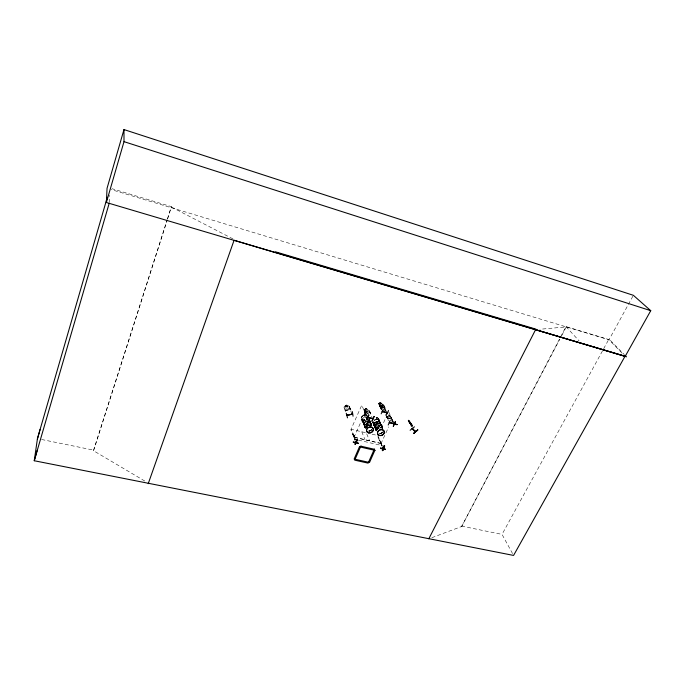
<?xml version="1.0" encoding="UTF-8"?>
<svg xmlns="http://www.w3.org/2000/svg" width="685" height="685" viewBox="0 0 685 685"><rect width="100%" height="100%" fill="white"/><g stroke="black" fill="none" stroke-linecap="round" stroke-linejoin="round"><path stroke-width="0.51" stroke-dasharray="3.42 2.57" d="M369.96 421.969L369.746 420.342L369.968 421.258M370.808 423.022L370.594 424.683M371.681 425.873L371.681 425.085L371.69 425.873A3.553 2.928 -22.8 0 0 367.34 423.125A3.553 2.928 -22.8 0 0 365.49 428.082L365.114 427.534L365.516 428.476M372.974 423.09L373 422.225M373.899 425.231L373.924 424.366M374.138 422.799L374.387 422.362L374.335 423.073M374.412 422.422C375.868 422.773 373.53 422.696 374.532 422.953M375.62 429.23L375.645 428.356M376.416 418.201L376.973 418.038L376.467 418.355M376.587 418.261L376.93 418.201M377.178 429.058L377.067 428.485L377.735 428.861M377.563 428.93L377.461 428.442M378.942 420.393L378.959 419.614M379.327 424.443L379.293 424.152M379.79 422.414L379.815 421.549M380.732 424.546L379.961 422.191M381.631 426.472L381.613 425.599M376.356 430.651A3.536 2.903 -23.6 0 1 378.223 425.719A3.536 2.903 -23.6 0 1 382.513 428.476L382.298 426.909L382.521 427.825A3.494 2.868 -23.6 0 0 377.872 426.061A3.494 2.868 -23.6 0 0 376.45 430.745M382.53 428.45L382.53 427.663M109.42 202.529L109.763 195.268M144.749 481.016L93.571 450.747L93.605 450.131L167.131 219.876M391.52 418.244L391.4 419.023L387.599 418.133L386.597 417.045M391.486 418.175L391.486 419.014M385.801 411.086L383.377 404.672L379.576 402.532L381.211 402.968L383.343 406.239L382.864 406.77L381.331 406.359L380.166 405.392L379.37 403.645L380.047 403.551L379.576 402.532L380.004 403.456M379.653 405.854L380.629 406.993L384.49 408.037L384.568 407.233M379.464 405.648L379.576 404.801L383.429 405.845L384.396 406.984M379.524 405.666L379.627 404.844M368.504 410.024L370.26 413.081L370.097 413.86L366.227 412.952L364.189 409.27L369.181 410.495L371.57 415.932M350.112 408.346L350.009 409.476L350.181 408.38M349.949 409.459L349.102 405.82L348.434 405.648M361.646 417.054C360.49 419.306 363.118 421.481 365.293 420.753L364.394 420.847M362.442 418.912L362.194 420.513M364.129 419.665L363.41 420.239M363.632 419.879L363.889 420.402M364.411 419.879L364.129 420.316M363.932 423.921L364.18 423.133M364.737 425.847L364.985 425.034M365.987 426.455C366.15 425.111 366.055 426.952 366.74 426.19M366.013 426.404L366.963 425.984A3.571 2.937 -22.8 0 0 365.936 427.346M368.35 421.575L368.359 421.823M368.821 420.573L369.069 419.768M369.737 422.705L369.986 421.9M370.808 423.809L370.14 425.419A3.502 2.886 -22.8 0 0 370.559 422.422A3.502 2.886 -22.8 0 0 367.845 420.95M373.899 424.435L374.147 423.63M380.329 423.835C377.795 422.183 373.616 425.06 375.029 428.022L374.755 427.209M374.781 426.498L375.037 425.719M375.628 428.425L375.868 427.62L375.645 428.399M378.951 420.393C378.471 423.287 373.959 424.64 372.383 421.926L372.845 422.534M376.818 429.795L376.57 430.608A3.553 2.911 -23.6 0 1 378.702 427.962A3.553 2.911 -23.6 0 1 382.127 427.937L381.339 427.637M379.558 423.142L379.807 422.345M380.5 425.282L380.757 424.477M381.399 427.252L381.613 426.387M167.457 218.857L171.361 206.63L112.032 188.7M93.571 450.747L167.311 219.885M167.637 218.866L171.361 206.63M364.951 409.972L364.566 409.698L367.023 414.836M365.251 411.865L366.278 412.875L369.198 413.612M353.931 437.561L365.011 412.764M367.357 409.801C367.699 408.457 364.035 407.686 365.756 409.442L365.062 409.553L365.816 411.317L368.539 412.661L369.044 412.105L367.374 409.75M369.078 410.794L372.443 418.569M370.26 413.081L370.183 413.851M365.525 414.845L363.726 409.741L366.295 415.401M355.335 439.856L352.903 434.025L355.138 440.267M365.704 414.887L363.906 409.784M355.275 437.92L353.314 433.956L355.198 438.075M381.065 428.168L386.391 416.54M389.662 415.238L393.909 423.741M393.199 422.362L390.279 415.966L393.558 422.123M390.733 416.069L390.21 416.12M380.894 443.794L388.712 426.875M391.323 421.232L392.188 419.348M382.239 446.055L379.747 440.267L379.558 440.678L379.944 440.147L379.43 440.198L379.918 440.309M379.747 406.436L384.722 407.686M380.817 405.597L382.487 405.974L380.817 405.597L381.314 406.582L380.637 406.676M380.903 408.971L378.488 403.397L378.942 403.174L383.403 404.724L385.946 410.058M382.924 407.858C384.799 406.83 381.442 406.582 383.823 407.515M384.02 407.258L382.881 406.933L381.716 404.278L380.184 403.867L380.988 405.606L382.521 406.025M378.916 403.225L380.072 403.499M381.99 409.656L378.899 403.765L381.476 408.859M383.343 404.963L386.914 412.653M380.62 408.174L382.453 408.911M385.569 409.519L384.079 409.407M431.867 537.682L461.681 526.482L566.007 326.599L608.708 339.495L623.598 354.702M461.681 526.482L559.833 339.195M561.811 335.41L566.281 326.899L539.831 329.279M512.568 553.6L502.028 534.386L608.708 339.495M632.854 296.228L608.999 339.794L111.116 189.548M361.637 417.037L362.725 415.692A3.468 2.868 -22.8 0 0 361.697 419.288L363.016 422.003M366.475 425.839L366.852 426.395L366.92 425.967M375.08 422.756L374.344 423.013M375.02 425.71L376.904 423.861L379.55 423.535M376.973 428.527L377.349 429.161M381.322 427.123L380.946 427.988L381.408 427.26M382.966 406.924L382.495 407.575L380.654 406.274L382.247 407.686M376.887 428.562L377.349 428.502M345.6 411.702L343.784 407.241L344.29 406.736L349.153 405.794L350.977 410.246M343.801 407.292L344.324 406.762M364.617 422.388L365.268 421.763M366.895 426.447L366.406 426.678M374.926 422.945L374.721 422.225M409.365 422.885L408.072 420.316L409.091 421.061L408.662 420.89M411.454 426.241L408.577 420.059L412.815 426.216M409.039 420.992L408.44 420.89L411.582 426.815M409.536 422.654L411.462 424.923L410.118 422.046M409.33 422.859L412.764 426.601L412.627 425.976M408.294 420.35L410.854 422.765M411.813 423.904L411.368 423.741L412.678 425.642M363.607 419.794L364.249 419.717M365.259 421.755L366.047 421.258A3.476 2.868 -22.8 0 0 364 424.649A3.476 2.868 -22.8 0 0 366.929 426.823L364.6 426.001M376.981 428.459L377.503 428.339M364.677 409.125L364.172 409.322L366.98 415.692M374.455 422.285L374.969 422.285M363.495 415.196L366.912 415.178A3.468 2.868 -22.8 0 0 363.512 415.23L364.369 414.904M345.086 405.537L346.858 404.998L347.192 406.042L348.211 406.111L348.922 407.875L348.322 408.876L346.653 409.33L345.454 408.817L344.76 407.044L345.531 406.488C344.264 404.082 346.567 407.395 344.298 406.787M345.154 405.546L346.824 405.1M347.244 405.991L348.459 405.666M344.529 407.507C343.51 407.344 346.345 409.853 346.096 411.565M348.888 406.333L349.384 406.196L348.922 406.488L352.004 414.1M345.788 410.623L349.941 409.407L345.788 410.623L344.795 409.835M377.221 428.416L377.786 428.553M366.946 426.952L365.285 426.575M376.853 429.341L377.76 429.512M367.836 420.855L368.71 420.941M363.521 420.025L364 420.556L364.18 419.794M408.32 420.402L411.009 426.079M41.605 439.487L93.605 450.131M461.493 526.097L502.028 534.386M358.383 440.121L382.153 445.601M354.453 437.227L381.211 443.426M354.505 437.398L381.288 443.597M365.405 432.637L351.388 429.349L355.498 439.898M372.066 434.196L376.861 435.317M387.941 416.694L389.474 417.071L388.652 415.298M387.624 418.081L390.518 418.783M389.688 415.187L388.506 414.99L389.474 415.504L390.296 417.268L389.825 417.824L387.128 416.497M382.906 410.272L385.826 411.034M380.184 406.256L381.339 406.53M383.001 407.292L381.459 406.89L382.273 408.654M381.536 406.813L383.078 407.233M369.515 422.868L370.302 423.167M374.335 424.983L375.115 425.274M378.625 421.489L379.404 421.78M380.38 425.462L381.819 426.241M377.683 419.366L379.567 420.77M171.413 207.033L233.371 239.116M362.922 421.934L363.607 422.431M363.803 424.075L364.497 424.58M373.685 424.503L374.37 425L373.745 424.529M370.268 423.15L370.962 423.655M375.294 427.14L373.916 425.077M369.472 421.155L370.611 422.362M370.148 421.729L367.794 420.761A3.476 2.868 -22.8 0 1 370.585 422.576A3.476 2.868 -22.8 0 1 370.14 425.513M379.362 421.755L380.055 422.268M380.295 423.75L381.425 424.948M372.991 422.166A3.451 2.843 -23.6 0 0 376.75 424.974A3.451 2.843 -23.6 0 0 379.421 420.641L378.283 418.261L376.005 417.388A3.425 2.826 -23.6 0 1 378.18 421.806A3.425 2.826 -23.6 0 1 372.452 421.849M408.834 420.487L409.639 421.438M409.202 421.412L411.086 424.161L410.075 423.184M610.378 340.419L624.275 354.582M566.007 326.599L579.082 340.865M380.98 408.928L381.956 409.998M410.812 422.799L412.661 426.335M364.994 427.44L365.447 428.065A3.553 2.928 -22.8 0 1 367.288 423.013A3.553 2.928 -22.8 0 1 371.63 425.787M361.654 419.348L362.117 419.974M363.898 424.143L363.11 421.78M364.146 425.376L364.634 426.087M369.592 420.196L369.172 419.605A3.476 2.868 -22.8 0 1 368.025 424.118A3.476 2.868 -22.8 0 1 363.221 422.962A3.476 2.868 -22.8 0 1 366.013 418.826M374.978 427.937L375.466 428.647M376.433 430.719L375.988 430.111L376.408 431.045M375.868 430.009L376.322 430.634A3.536 2.903 -23.6 0 1 378.171 425.608A3.536 2.903 -23.6 0 1 382.461 428.365M370.868 423.587L371.433 424.298M373.779 424.572L372.469 421.934M374.704 426.712L374.267 426.104L375.859 429.769M369.737 420.316L369.283 419.691A3.528 2.92 -22.8 0 1 368.102 424.28A3.528 2.92 -22.8 0 1 363.221 423.107A3.528 2.92 -22.8 0 1 366.055 418.903M379.01 420.068L379.447 420.676A3.451 2.843 -23.6 0 0 374.284 420.068M381.836 426.258L382.281 426.883L381.725 426.173M378.274 418.27L378.942 419.605M409.484 421.121L410.075 422.088M408.577 420.059L409.091 421.061M388.609 411.702L393.481 422.285M383.797 405.083L386.032 409.895M384.713 409.219L383.891 407.455L381.194 406.059L380.714 406.59L381.519 408.354M386.751 415.966L388.541 419.854M386.674 416.129L388.464 420.016M386.297 415.855L388.532 420.718M385.458 414.451L388.455 420.881M378.899 403.765L381.536 409.536M378.574 403.371L381.459 409.698M380.38 422.773L379.584 421.01L379.798 421.703M382.144 426.755L380.526 423.133L380.749 423.835A3.459 2.851 -23.6 0 1 376.099 427.491A3.459 2.851 -23.6 0 1 375.371 422.551A3.459 2.851 -23.6 0 1 380.749 423.844M382.298 427.123L382.709 428.022M369.532 410.906L371.647 415.769M373.359 423.989L374.13 425.77M377.82 435.54L382.41 446.098M379.499 440.044L382.213 446.5M377.889 436.79L382.042 446.466M371.45 424.537L371.835 425.436L371.45 424.537M365.019 409.81L367.511 415.641M366.115 415.358L361.766 405.118L350.866 429.675L354.967 440.224M362.588 421.421L363.333 423.202L363.101 422.499M363.47 423.561L364.985 427.2M366.723 433.836L369.566 440.729M361.774 431.781L364.968 439.659M353.314 433.956L355.506 439.616M352.903 434.025L355.155 439.813M364.754 426.49L364.977 427.406M363.906 424.632L364.172 425.453M371.69 425.06L371.45 424.323L371.672 425.239A3.511 2.894 -22.8 0 0 366.98 423.467A3.511 2.894 -22.8 0 0 365.576 428.185M370.568 422.277L370.825 423.099M375.637 429.067L375.851 429.983M381.391 424.863L381.639 425.685M374.352 420.273A3.502 2.886 -23.6 0 1 379.576 420.855L379.807 421.532M412.541 425.976L412.721 426.644M364.762 425.779L364.737 426.652M363.932 424.709L364.137 423.047L366.013 421.172A3.476 2.868 -22.8 0 0 364.043 424.888A3.476 2.868 -22.8 0 0 367.759 426.584M368.676 419.468A3.476 2.868 -22.8 0 1 368.898 423.946A3.476 2.868 -22.8 0 1 363.752 423.972A3.476 2.868 -22.8 0 1 365.302 419.485M369.292 419.785A3.528 2.92 -22.8 0 1 368.41 424.229A3.528 2.92 -22.8 0 1 363.504 423.673A3.528 2.92 -22.8 0 1 365.233 419.323M367.811 420.881A3.476 2.868 -22.8 0 1 370.499 422.354A3.476 2.868 -22.8 0 1 370.063 425.325M369.378 425.813A3.476 2.868 -22.8 0 0 370.585 422.576A3.476 2.868 -22.8 0 0 367.888 421.087M369.018 419.665A3.519 2.911 -22.8 0 1 363.898 422.474A3.519 2.911 -22.8 0 1 363.512 417.567M369.061 419.905A3.468 2.868 -22.8 0 1 364.026 422.662A3.468 2.868 -22.8 0 1 363.641 417.833M368.907 419.545A3.459 2.868 -22.8 0 1 364.274 422.422A3.459 2.868 -22.8 0 1 362.87 418.098M365.268 420.65A3.468 2.868 -22.8 0 1 361.697 419.288M365.336 420.813A3.451 2.86 -22.8 0 1 361.774 419.46A3.451 2.86 -22.8 0 1 362.827 415.881M363.589 415.41A3.451 2.86 -22.8 0 1 366.937 415.393M367.014 427.02A3.476 2.868 -22.8 0 1 364.06 424.46A3.476 2.868 -22.8 0 1 367.006 421.189M371.767 429.332A3.511 2.886 -22.8 0 1 368.607 430.848M365.884 427.115A3.511 2.886 -22.8 0 1 368.607 424.974A3.511 2.886 -22.8 0 1 371.775 425.727M371.869 429.486A3.571 2.937 -22.8 0 1 368.658 431.028M365.884 427.234A3.571 2.937 -22.8 0 1 366.989 425.856M367.776 425.368A3.571 2.937 -22.8 0 1 371.227 425.342M366.963 426.926A3.502 2.886 -22.8 0 1 364.018 424.734A3.502 2.886 -22.8 0 1 366.09 421.361M371.296 430.326A3.511 2.894 -22.8 0 1 368.761 431.216M366.038 427.483A3.511 2.894 -22.8 0 1 367.117 426.13M367.896 425.65A3.511 2.894 -22.8 0 1 371.296 425.625M371.27 430.231A3.571 2.937 -22.8 0 1 368.701 431.139M367.819 425.479A3.571 2.937 -22.8 0 1 371.279 425.453M365.43 427.808A3.502 2.886 -22.8 0 1 367.254 422.936A3.502 2.886 -22.8 0 1 371.518 425.659M377.752 429.401A3.468 2.843 -23.6 0 1 374.986 425.959A3.468 2.843 -23.6 0 1 379.773 423.664A3.468 2.843 -23.6 0 1 380.869 427.902M377.692 429.255A3.459 2.843 -23.6 0 1 375.037 425.573A3.459 2.843 -23.6 0 1 380.201 423.741A3.459 2.843 -23.6 0 1 380.175 428.373M379.576 420.855A3.502 2.886 -23.6 0 1 376.853 425.257A3.502 2.886 -23.6 0 1 373.034 422.397M374.438 420.427A3.451 2.843 -23.6 0 1 379.755 421.463A3.451 2.843 -23.6 0 1 375.731 425.428A3.451 2.843 -23.6 0 1 373.813 421.044M382.787 432.166A3.553 2.911 -23.6 0 1 379.584 433.699M376.622 430.711A3.553 2.911 -23.6 0 1 378.745 428.074A3.553 2.911 -23.6 0 1 382.179 428.048M382.795 432.269A3.502 2.868 -23.6 0 1 379.644 433.776M376.973 430.069A3.502 2.868 -23.6 0 1 377.418 429.349M378.051 428.724A3.502 2.868 -23.6 0 1 382.204 428.219M377.829 429.581A3.459 2.843 -23.6 0 1 375.072 426.138A3.459 2.843 -23.6 0 1 379.85 423.852A3.459 2.843 -23.6 0 1 380.946 428.082M382.632 431.901A3.494 2.86 -23.6 0 1 379.49 433.408M376.579 430.471A3.494 2.86 -23.6 0 1 379.088 427.705A3.494 2.86 -23.6 0 1 382.667 428.322M382.735 432.055A3.553 2.911 -23.6 0 1 379.533 433.588M376.921 430.848A3.485 2.86 -23.6 0 1 375.996 427.269A3.519 2.894 -23.6 0 1 375.234 422.285A3.459 2.843 -23.6 0 1 380.595 423.493A3.459 2.843 -23.6 0 1 375.945 427.123A3.459 2.843 -23.6 0 1 375.217 422.191A3.519 2.894 -23.6 0 1 380.697 423.604A3.519 2.894 -23.6 0 1 375.971 427.294A3.485 2.86 -23.6 0 1 380.029 425.334A3.485 2.86 -23.6 0 1 382.35 428.236M363.324 421.044L363.084 421.849L363.333 421.044M354.744 437.672L355.207 437.783L354.744 437.672M390.775 416.326L390.75 416.788L390.775 416.326M381.1 443.769L381.545 443.871L381.1 443.769M346.584 405.34L345.642 405.94L346.584 405.34M347.321 406.351L345.651 406.804L346.353 408.568L348.023 408.114L347.321 406.351M368.205 411.899L366.646 411.522L365.893 409.758L367.443 410.135L368.205 411.899M366.698 408.971L365.704 408.731L366.698 408.971M382.221 406.128L381.237 405.871L382.221 406.128M380.946 403.114L379.961 402.857L380.946 403.114M376.896 429.418L375.431 428.57L376.896 429.426M371.296 424.169L369.746 420.547L371.287 424.169M376.022 427.406A3.519 2.894 -23.6 0 0 380.749 423.707A3.519 2.894 -23.6 0 0 375.286 422.397A3.519 2.894 -23.6 0 0 376.022 427.406M378.266 421.994A3.434 2.826 -23.6 0 0 376.065 417.61A3.425 2.826 -23.6 0 1 378.257 421.986A3.434 2.826 -23.6 0 1 372.529 422.028A3.425 2.826 -23.6 0 0 378.257 421.986"/><path stroke-width="1.03" d="M106.372 202.495L107.048 188.315L123.976 129.568L633.36 295.303L650.75 310.682L625.199 356.328L106.372 202.495L124.002 141.649L123.976 129.568M382.958 448.718C381.802 447.502 383.874 447.733 382.889 447.784M383.198 447.921L382.658 447.836L383.257 448.067M394.603 424.101L394.363 424.614L394.38 424.109M412.738 428.836C410.666 427.714 416.985 433.81 415.256 431.13M353.229 442.15L358.324 443.332M353.314 441.936L358.409 443.161M380.535 448.178L385.509 449.386M380.483 448.024L385.467 449.206M385.424 449.574L380.449 448.41M37.358 439.248L40.098 429.495M37.076 450.739L34.25 460.74L513.57 555.432L625.062 356.191L234.082 240.247L148.225 483.687M107.305 197.323L37.444 438.64L34.25 460.74L109.12 203.556M383.377 448.332L383.275 447.879M394.209 424.52L394.098 423.732L389.345 422.825M347.509 417.867L346.242 413.235M347.03 415.452L352.484 413.954M347.672 415.478L347.406 414.982L347.569 415.504M368.787 415.007L366.723 419.905L368.753 415.016M367.828 417.148L368.085 417.473M374.96 450.156L369.506 462.478L354.128 459.053L359.531 446.629M372.708 418.561L372.512 418.561M372.126 421.189L374.01 416.386M374.395 449.043L368.128 463.137L354.719 460.157L360.918 445.969M364.574 416.857L369.729 418.038M357.022 439.393L355.121 444.051M367.014 417.987L366.835 417.268M355.198 444.171L357.21 439.436M355.232 444.3L357.219 439.376L355.113 443.991M356.337 441.688L356.945 442.082L356.286 441.902M356.757 442.245L356.679 441.988M390.313 420.23L388.198 425.017M389.842 422.576L389.354 422.362M393.781 423.45L393.764 423.518M393.301 426.275L395.416 421.455L393.318 426.241M382.264 450.345L384.345 445.635L382.47 450.31M384.722 446.012C379.558 455.234 385.278 448.564 384.336 445.627L382.607 450.584M397.026 424.7L391.931 423.279L396.949 424.529M381.134 413.834L383.403 409.125M386.28 415.213L388.549 410.503M428.819 538.787L535.875 329.117L275.336 251.78M347.089 415.435L352.595 414.117L352.321 413.646M351.833 413.834L352.056 414.04M355.892 442.202L355.832 441.774M383.249 448.692L383.215 448.23M397.035 424.632L391.931 423.287M410.135 430.266L414.468 426.823M415.247 431.541L415.512 431.858M417.73 429.915L413.526 433.545L417.704 429.889M394.329 423.809L389.243 422.362M356.217 441.774L356.799 442.245L356.209 441.542L356.679 441.628M356.457 441.953L356.234 441.525M386.862 412.644L387.153 412.661M372.811 418.86L367.631 417.336M382.769 447.647L382.872 448.23M382.41 411.454L387.205 412.43M412.404 428.51L415.538 431.37M352.381 411.599L353.049 416.215M366.989 418.038L366.929 417.182M366.646 419.871L368.77 415.136M361.021 446.218L374.498 449.3M359.634 446.885L375.063 450.405M382.795 447.99L383.386 448.136M374.275 416.489L371.861 421.138M382.23 411.163L382.367 411.685L387.29 412.944L386.854 412.336M382.367 411.685L382.795 411.745L382.281 411.171M535.593 329.656L626.467 356.825L625.011 355.327M124.002 141.649L650.75 310.682M367.845 417.679L372.751 418.338M417.79 430.034L413.526 433.528M415.101 431.25L415.487 431.815M412.259 428.228L412.627 428.998L412.113 428.348M394.2 423.501L394.432 424.529M386.777 412.37L386.862 412.884M367.699 417.174L367.836 417.696M347.021 415.084L347.192 415.632L346.918 415.161M368.607 432.834A3.519 2.886 -22.8 0 0 373.325 429.144A3.519 2.886 -22.8 0 0 367.845 427.842A3.519 2.886 -22.8 0 0 368.607 432.834A3.511 2.886 -22.8 0 0 373.325 429.144A3.511 2.886 -22.8 0 0 367.854 427.842A3.511 2.886 -22.8 0 0 368.616 432.834M379.584 435.54A3.519 2.877 -23.5 0 0 384.311 431.85A3.519 2.877 -23.5 0 0 378.856 430.557A3.519 2.877 -23.5 0 0 379.584 435.54M379.533 435.395A3.494 2.86 -23.5 0 0 384.234 431.73A3.494 2.86 -23.5 0 0 378.814 430.437A3.494 2.86 -23.5 0 0 379.533 435.395"/></g></svg>
